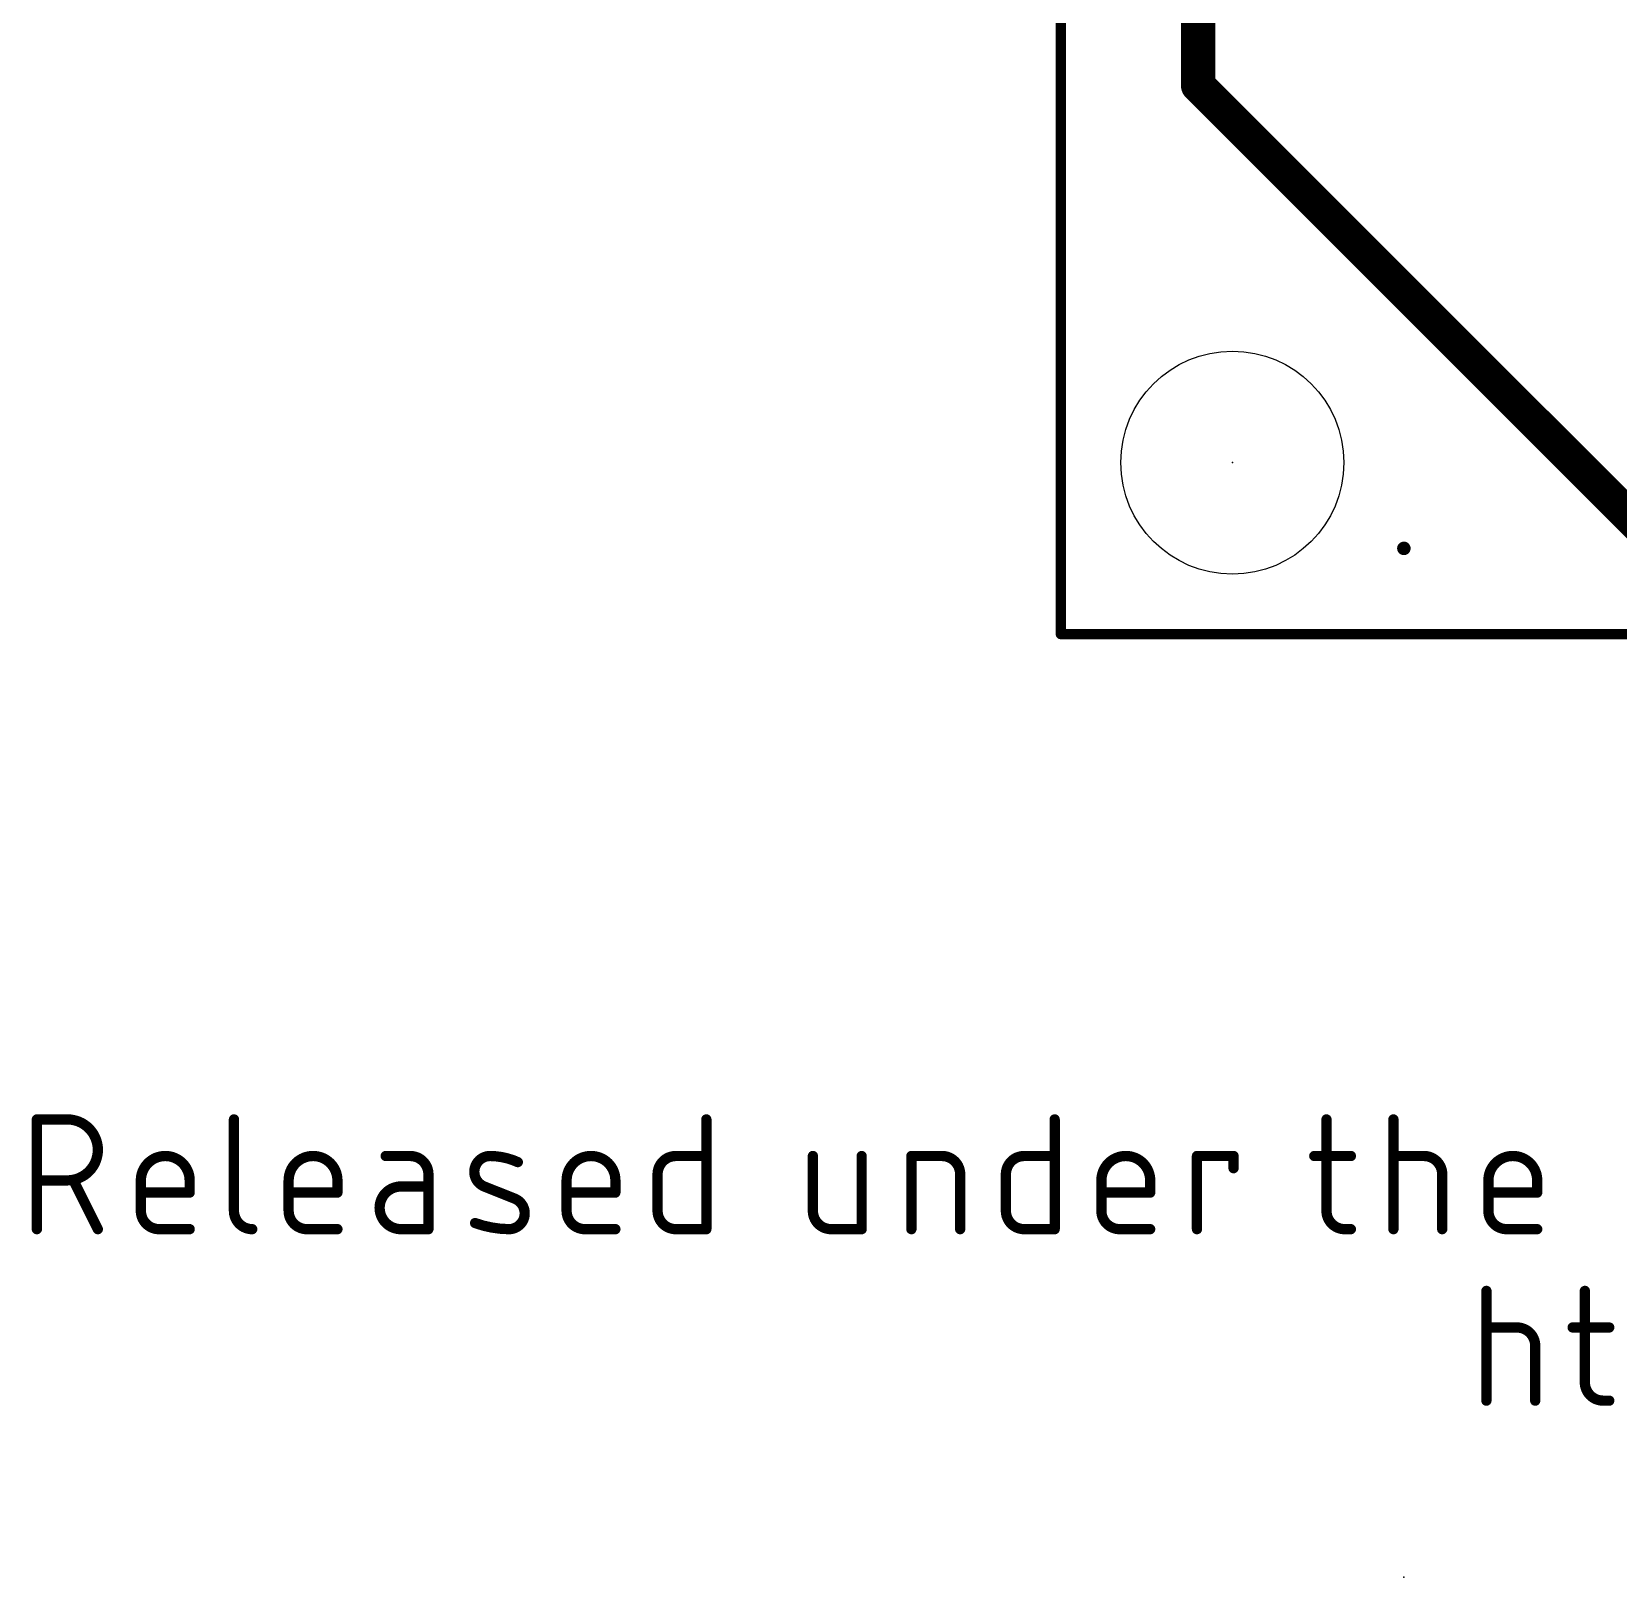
# Model space of a CAD drawing. Extents: x -15.2 to 71.4, y -14.5 to 36.9.
# Drawn here: x -15.24 to 8.25, y -13.97 to 8.92 of the extents above; entities that cross this region are included whole.
import ezdxf

# ---------------------------------------------------------------- set-up
doc = ezdxf.new("R2010")
doc.units = 0
for name, color, linetype in [('1', 12, 'CONTINUOUS'), ('16', 132, 'CONTINUOUS'), ('20', 31, 'CONTINUOUS'), ('23', 53, 'CONTINUOUS'), ('51', 53, 'CONTINUOUS')]:
    doc.layers.add(name, color=color, linetype=linetype)

# ---------------------------------------------------------------- blocks, each defined once
blk = doc.blocks.new('PIE')
at = {"const_width": 0.5}
blk.add_lwpolyline([(0, -0.25, 1), (0, 0.25, 1), (0, -0.25)], format="xyb", dxfattribs=at)

msp = doc.modelspace()

# ---------------------------------------------------------------- linework, layer by layer
at = {"layer": '1'}
for points, const_width in [([(0, 0), (0, 34.29)], 0.1524), ([(2.032, 8.128), (2.032, 9.906)], 0.508), ([(9.398, 0.762), (2.032, 8.128)], 0.508), ([(54.61, 0), (0, 0)], 0.1524)]:
    msp.add_lwpolyline(points, dxfattribs=dict(at, const_width=const_width))
for points, const_width in [([(2.1218, 8.2178, 1), (1.9422, 8.0382)], 0.254), ([(1.905, 8.128, 1), (2.159, 8.128)], 0.254), ([(0, 0.0381, 1), (0, -0.0381)], 0.0762), ([(-0.0381, 0, 1), (0.0381, 0)], 0.0762)]:
    msp.add_lwpolyline(points, format="xyb", dxfattribs=dict(at, const_width=const_width))
at = {"layer": '16', "const_width": 0.1524}
for points in [[(0, 0), (0, 34.29)], [(54.61, 0), (0, 0)]]:
    msp.add_lwpolyline(points, dxfattribs=at)
at = {"layer": '16', "const_width": 0.0762}
for points in [[(0, 0.0381, 1), (0, -0.0381)], [(-0.0381, 0, 1), (0.0381, 0)]]:
    msp.add_lwpolyline(points, format="xyb", dxfattribs=at)
at = {"layer": '20', "const_width": 0.1524}
for points in [[(0, 0), (0, 34.29)], [(0, 0), (54.61, 0)]]:
    msp.add_lwpolyline(points, dxfattribs=at)
at = {"layer": '20', "const_width": 0.0762}
for points in [[(0, 0.0381, 1), (0, -0.0381)], [(-0.0381, 0, 1), (0.0381, 0)]]:
    msp.add_lwpolyline(points, format="xyb", dxfattribs=at)
at = {"layer": '20'}
msp.add_circle((2.54, 2.54), 1.651, dxfattribs=at)
at = {"layer": '23'}
for p in [(2.54, 2.54), (5.08, 1.27), (5.08, -13.97)]:
    msp.add_point(p, dxfattribs=at)
at = {"layer": '51', "const_width": 0.1524}
for points in [[(-15.1638, -8.8138), (-15.1638, -7.1882)], [(-15.1638, -7.1882), (-14.7122, -7.1882)], [(-12.2453, -7.1882), (-12.2453, -8.5429)], [(-5.2493, -7.1882), (-5.2493, -8.8138)], [(-0.091, -7.1882), (-0.091, -8.8138)], [(3.9341, -7.1882), (3.9341, -8.5429)], [(4.9253, -8.8138), (4.9253, -7.1882)], [(-9.6364, -7.7301), (-9.9977, -7.7301)], [(-5.7008, -7.7301), (-5.2493, -7.7301)], [(-3.6719, -7.7301), (-3.6719, -8.5429)], [(-2.9494, -8.8138), (-2.9494, -7.7301)], [(-2.2129, -8.8138), (-2.2129, -7.7301)], [(-2.2129, -7.7301), (-1.7614, -7.7301)], [(-0.5425, -7.7301), (-0.091, -7.7301)], [(2.016, -8.8138), (2.016, -7.7301)], [(2.016, -7.7301), (2.5578, -7.7301)], [(2.5578, -7.7301), (2.5578, -7.9107)], [(3.7535, -7.7301), (4.2954, -7.7301)], [(4.9253, -7.7301), (5.3769, -7.7301)], [(-9.3655, -8.8138), (-9.3655, -8.001)], [(-5.9718, -8.5429), (-5.9718, -8.001)], [(-1.4905, -8.001), (-1.4905, -8.8138)], [(-0.8135, -8.5429), (-0.8135, -8.001)], [(5.6478, -8.001), (5.6478, -8.8138)], [(-14.7122, -8.0913), (-15.1638, -8.0913)], [(-14.2607, -8.8138), (-14.6219, -8.0913)], [(-13.6237, -8.5429), (-13.6237, -8.0913)], [(-12.9012, -8.2719), (-13.6237, -8.2719)], [(-12.9012, -8.0913), (-12.9012, -8.2719)], [(-11.4354, -8.5429), (-11.4354, -8.0913)], [(-10.7129, -8.2719), (-11.4354, -8.2719)], [(-10.7129, -8.0913), (-10.7129, -8.2719)], [(-9.3655, -8.1816), (-9.7719, -8.1816)], [(-8.0868, -8.3622), (-8.5384, -8.1816)], [(-7.3191, -8.5429), (-7.3191, -8.0913)], [(-6.5967, -8.2719), (-7.3191, -8.2719)], [(-6.5967, -8.0913), (-6.5967, -8.2719)], [(0.6007, -8.5429), (0.6007, -8.0913)], [(1.3232, -8.2719), (0.6007, -8.2719)], [(1.3232, -8.0913), (1.3232, -8.2719)], [(6.3321, -8.5429), (6.3321, -8.0913)], [(7.0546, -8.2719), (6.3321, -8.2719)], [(7.0546, -8.0913), (7.0546, -8.2719)], [(-12.9012, -8.8138), (-13.3528, -8.8138)], [(-10.7129, -8.8138), (-11.1644, -8.8138)], [(-9.7719, -8.8138), (-9.3655, -8.8138)], [(-6.5967, -8.8138), (-7.0482, -8.8138)], [(-5.2493, -8.8138), (-5.7008, -8.8138)], [(-3.4009, -8.8138), (-2.9494, -8.8138)], [(-0.091, -8.8138), (-0.5425, -8.8138)], [(1.3232, -8.8138), (0.8716, -8.8138)], [(4.2051, -8.8138), (4.2954, -8.8138)], [(7.0546, -8.8138), (6.603, -8.8138)], [(6.3025, -11.3538), (6.3025, -9.7282)], [(7.7602, -9.7282), (7.7602, -11.0829)], [(6.3025, -10.2701), (6.754, -10.2701)], [(7.5796, -10.2701), (8.1214, -10.2701)], [(7.025, -10.541), (7.025, -11.3538)], [(8.0311, -11.3538), (8.1214, -11.3538)]]:
    msp.add_lwpolyline(points, dxfattribs=at)
at = {"layer": '51'}
for points, const_width in [([(-15.1257, -7.1882, 1), (-15.2019, -7.1882)], 0.0762), ([(-15.1638, -7.1501, 1), (-15.1638, -7.2263)], 0.0762), ([(-14.7122, -8.0913, 1), (-14.7122, -7.1882)], 0.1524), ([(-14.7122, -7.1501, 1), (-14.7122, -7.2263)], 0.0762), ([(-14.7122, -7.2263, 1), (-14.7122, -7.1501)], 0.0762), ([(-12.2072, -7.1882, 1), (-12.2834, -7.1882)], 0.0762), ([(-5.2112, -7.1882, 1), (-5.2874, -7.1882)], 0.0762), ([(-0.0529, -7.1882, 1), (-0.1291, -7.1882)], 0.0762), ([(3.9722, -7.1882, 1), (3.896, -7.1882)], 0.0762), ([(4.9634, -7.1882, 1), (4.8872, -7.1882)], 0.0762), ([(-12.9012, -8.0913, 1), (-13.6237, -8.0913)], 0.1524), ([(-10.7129, -8.0913, 1), (-11.4354, -8.0913)], 0.1524), ([(-9.9977, -7.692, 1), (-9.9977, -7.7682)], 0.0762), ([(-9.3655, -8.001, 0.4142), (-9.6364, -7.7301)], 0.1524), ([(-9.6364, -7.692, 1), (-9.6364, -7.7682)], 0.0762), ([(-9.6364, -7.7682, 1), (-9.6364, -7.692)], 0.0762), ([(-8.4481, -7.7301, 0.8318), (-8.5384, -8.1816)], 0.1524), ([(-8.0417, -7.8204, 0.1026), (-8.4481, -7.7301)], 0.1524), ([(-8.4475, -7.692, 1), (-8.4486, -7.7682)], 0.0762), ([(-8.4486, -7.7682, 1), (-8.4475, -7.692)], 0.0762), ([(-8.0573, -7.8551, 1), (-8.026, -7.7856)], 0.0762), ([(-6.5967, -8.0913, 1), (-7.3191, -8.0913)], 0.1524), ([(-5.7008, -7.7301, 0.4142), (-5.9718, -8.001)], 0.1524), ([(-5.7008, -7.692, 1), (-5.7008, -7.7682)], 0.0762), ([(-5.7008, -7.7682, 1), (-5.7008, -7.692)], 0.0762), ([(-5.2493, -7.7682, 1), (-5.2493, -7.692)], 0.0762), ([(-3.6338, -7.7301, 1), (-3.71, -7.7301)], 0.0762), ([(-2.9113, -7.7301, 1), (-2.9875, -7.7301)], 0.0762), ([(-2.1748, -7.7301, 1), (-2.251, -7.7301)], 0.0762), ([(-2.2129, -7.692, 1), (-2.2129, -7.7682)], 0.0762), ([(-1.4905, -8.001, 0.4142), (-1.7614, -7.7301)], 0.1524), ([(-1.7614, -7.692, 1), (-1.7614, -7.7682)], 0.0762), ([(-1.7614, -7.7682, 1), (-1.7614, -7.692)], 0.0762), ([(-0.5425, -7.7301, 0.4142), (-0.8135, -8.001)], 0.1524), ([(-0.5425, -7.692, 1), (-0.5425, -7.7682)], 0.0762), ([(-0.5425, -7.7682, 1), (-0.5425, -7.692)], 0.0762), ([(-0.091, -7.7682, 1), (-0.091, -7.692)], 0.0762), ([(1.3232, -8.0913, 1), (0.6007, -8.0913)], 0.1524), ([(2.0541, -7.7301, 1), (1.9779, -7.7301)], 0.0762), ([(2.016, -7.692, 1), (2.016, -7.7682)], 0.0762), ([(2.5959, -7.7301, 1), (2.5197, -7.7301)], 0.0762), ([(2.5578, -7.7682, 1), (2.5578, -7.692)], 0.0762), ([(3.7535, -7.692, 1), (3.7535, -7.7682)], 0.0762), ([(4.2954, -7.7682, 1), (4.2954, -7.692)], 0.0762), ([(4.9253, -7.692, 1), (4.9253, -7.7682)], 0.0762), ([(5.6478, -8.001, 0.4142), (5.3769, -7.7301)], 0.1524), ([(5.3769, -7.692, 1), (5.3769, -7.7682)], 0.0762), ([(5.3769, -7.7682, 1), (5.3769, -7.692)], 0.0762), ([(7.0546, -8.0913, 1), (6.3321, -8.0913)], 0.1524), ([(-9.3274, -8.001, 1), (-9.4036, -8.001)], 0.0762), ([(-9.4036, -8.001, 1), (-9.3274, -8.001)], 0.0762), ([(-5.9337, -8.001, 1), (-6.0099, -8.001)], 0.0762), ([(-6.0099, -8.001, 1), (-5.9337, -8.001)], 0.0762), ([(-1.4524, -8.001, 1), (-1.5286, -8.001)], 0.0762), ([(-1.5286, -8.001, 1), (-1.4524, -8.001)], 0.0762), ([(-0.7754, -8.001, 1), (-0.8516, -8.001)], 0.0762), ([(-0.8516, -8.001, 1), (-0.7754, -8.001)], 0.0762), ([(2.5197, -7.9107, 1), (2.5959, -7.9107)], 0.0762), ([(5.6859, -8.001, 1), (5.6097, -8.001)], 0.0762), ([(5.6097, -8.001, 1), (5.6859, -8.001)], 0.0762), ([(-15.1638, -8.0532, 1), (-15.1638, -8.1294)], 0.0762), ([(-14.7122, -8.0532, 1), (-14.7122, -8.1294)], 0.0762), ([(-14.7122, -8.1294, 1), (-14.7122, -8.0532)], 0.0762), ([(-14.5879, -8.0743, 1), (-14.656, -8.1084)], 0.0762), ([(-13.5856, -8.0913, 1), (-13.6618, -8.0913)], 0.0762), ([(-13.6618, -8.0913, 1), (-13.5856, -8.0913)], 0.0762), ([(-13.6237, -8.2338, 1), (-13.6237, -8.31)], 0.0762), ([(-12.8631, -8.0913, 1), (-12.9393, -8.0913)], 0.0762), ([(-12.9393, -8.0913, 1), (-12.8631, -8.0913)], 0.0762), ([(-12.9012, -8.31, 1), (-12.9012, -8.2338)], 0.0762), ([(-11.3973, -8.0913, 1), (-11.4735, -8.0913)], 0.0762), ([(-11.4735, -8.0913, 1), (-11.3973, -8.0913)], 0.0762), ([(-11.4354, -8.2338, 1), (-11.4354, -8.31)], 0.0762), ([(-10.6748, -8.0913, 1), (-10.751, -8.0913)], 0.0762), ([(-10.751, -8.0913, 1), (-10.6748, -8.0913)], 0.0762), ([(-10.7129, -8.31, 1), (-10.7129, -8.2338)], 0.0762), ([(-9.7719, -8.1816, 1), (-9.7719, -8.8138)], 0.1524), ([(-9.7719, -8.1435, 1), (-9.7719, -8.2197)], 0.0762), ([(-9.7719, -8.2197, 1), (-9.7719, -8.1435)], 0.0762), ([(-9.3655, -8.2197, 1), (-9.3655, -8.1435)], 0.0762), ([(-8.5242, -8.1463, 1), (-8.5525, -8.217)], 0.0762), ([(-8.5525, -8.217, 1), (-8.5242, -8.1462)], 0.0762), ([(-7.281, -8.0913, 1), (-7.3572, -8.0913)], 0.0762), ([(-7.3572, -8.0913, 1), (-7.281, -8.0913)], 0.0762), ([(-7.3191, -8.2338, 1), (-7.3191, -8.31)], 0.0762), ([(-6.5586, -8.0913, 1), (-6.6348, -8.0913)], 0.0762), ([(-6.6348, -8.0913, 1), (-6.5586, -8.0913)], 0.0762), ([(-6.5967, -8.31, 1), (-6.5967, -8.2338)], 0.0762), ([(0.6388, -8.0913, 1), (0.5626, -8.0913)], 0.0762), ([(0.5626, -8.0913, 1), (0.6388, -8.0913)], 0.0762), ([(0.6007, -8.2338, 1), (0.6007, -8.31)], 0.0762), ([(1.3613, -8.0913, 1), (1.2851, -8.0913)], 0.0762), ([(1.2851, -8.0913, 1), (1.3613, -8.0913)], 0.0762), ([(1.3232, -8.31, 1), (1.3232, -8.2338)], 0.0762), ([(6.3702, -8.0913, 1), (6.294, -8.0913)], 0.0762), ([(6.294, -8.0913, 1), (6.3702, -8.0913)], 0.0762), ([(6.3321, -8.2338, 1), (6.3321, -8.31)], 0.0762), ([(7.0927, -8.0913, 1), (7.0165, -8.0913)], 0.0762), ([(7.0165, -8.0913, 1), (7.0927, -8.0913)], 0.0762), ([(7.0546, -8.31, 1), (7.0546, -8.2338)], 0.0762), ([(-12.9393, -8.2719, 1), (-12.8631, -8.2719)], 0.0762), ([(-10.751, -8.2719, 1), (-10.6748, -8.2719)], 0.0762), ([(-8.1771, -8.8138, 0.8318), (-8.0868, -8.3622)], 0.1524), ([(-8.0727, -8.3269, 1), (-8.101, -8.3976)], 0.0762), ([(-8.101, -8.3976, 1), (-8.0727, -8.3269)], 0.0762), ([(-6.6348, -8.2719, 1), (-6.5586, -8.2719)], 0.0762), ([(1.2851, -8.2719, 1), (1.3613, -8.2719)], 0.0762), ([(7.0165, -8.2719, 1), (7.0927, -8.2719)], 0.0762), ([(-13.6237, -8.5429, 0.4142), (-13.3528, -8.8138)], 0.1524), ([(-13.5856, -8.5429, 1), (-13.6618, -8.5429)], 0.0762), ([(-13.6618, -8.5429, 1), (-13.5856, -8.5429)], 0.0762), ([(-12.2453, -8.5429, 0.4142), (-11.9744, -8.8138)], 0.1524), ([(-12.2072, -8.5429, 1), (-12.2834, -8.5429)], 0.0762), ([(-12.2834, -8.5429, 1), (-12.2072, -8.5429)], 0.0762), ([(-11.4354, -8.5429, 0.4142), (-11.1644, -8.8138)], 0.1524), ([(-11.3973, -8.5429, 1), (-11.4735, -8.5429)], 0.0762), ([(-11.4735, -8.5429, 1), (-11.3973, -8.5429)], 0.0762), ([(-8.6609, -8.6876, 1), (-8.6867, -8.7593)], 0.0762), ([(-8.6738, -8.7235, 0.083), (-8.1771, -8.8138)], 0.1524), ([(-7.3191, -8.5429, 0.4142), (-7.0482, -8.8138)], 0.1524), ([(-7.281, -8.5429, 1), (-7.3572, -8.5429)], 0.0762), ([(-7.3572, -8.5429, 1), (-7.281, -8.5429)], 0.0762), ([(-5.9718, -8.5429, 0.4142), (-5.7008, -8.8138)], 0.1524), ([(-5.9337, -8.5429, 1), (-6.0099, -8.5429)], 0.0762), ([(-6.0099, -8.5429, 1), (-5.9337, -8.5429)], 0.0762), ([(-3.6719, -8.5429, 0.4142), (-3.4009, -8.8138)], 0.1524), ([(-3.6338, -8.5429, 1), (-3.71, -8.5429)], 0.0762), ([(-3.71, -8.5429, 1), (-3.6338, -8.5429)], 0.0762), ([(-0.8135, -8.5429, 0.4142), (-0.5425, -8.8138)], 0.1524), ([(-0.7754, -8.5429, 1), (-0.8516, -8.5429)], 0.0762), ([(-0.8516, -8.5429, 1), (-0.7754, -8.5429)], 0.0762), ([(0.6007, -8.5429, 0.4142), (0.8716, -8.8138)], 0.1524), ([(0.6388, -8.5429, 1), (0.5626, -8.5429)], 0.0762), ([(0.5626, -8.5429, 1), (0.6388, -8.5429)], 0.0762), ([(3.9341, -8.5429, 0.4142), (4.2051, -8.8138)], 0.1524), ([(3.9722, -8.5429, 1), (3.896, -8.5429)], 0.0762), ([(3.896, -8.5429, 1), (3.9722, -8.5429)], 0.0762), ([(6.3321, -8.5429, 0.4142), (6.603, -8.8138)], 0.1524), ([(6.3702, -8.5429, 1), (6.294, -8.5429)], 0.0762), ([(6.294, -8.5429, 1), (6.3702, -8.5429)], 0.0762), ([(-15.2019, -8.8138, 1), (-15.1257, -8.8138)], 0.0762), ([(-14.2948, -8.8308, 1), (-14.2266, -8.7968)], 0.0762), ([(-13.3528, -8.7757, 1), (-13.3528, -8.8519)], 0.0762), ([(-13.3528, -8.8519, 1), (-13.3528, -8.7757)], 0.0762), ([(-12.9012, -8.8519, 1), (-12.9012, -8.7757)], 0.0762), ([(-11.9744, -8.8519, 1), (-11.9744, -8.7757)], 0.0762), ([(-11.1644, -8.7757, 1), (-11.1644, -8.8519)], 0.0762), ([(-11.1644, -8.8519, 1), (-11.1644, -8.7757)], 0.0762), ([(-10.7129, -8.8519, 1), (-10.7129, -8.7757)], 0.0762), ([(-9.7719, -8.7757, 1), (-9.7719, -8.8519)], 0.0762), ([(-9.7719, -8.8519, 1), (-9.7719, -8.7757)], 0.0762), ([(-9.4036, -8.8138, 1), (-9.3274, -8.8138)], 0.0762), ([(-9.3655, -8.8519, 1), (-9.3655, -8.7757)], 0.0762), ([(-8.1766, -8.7757, 1), (-8.1777, -8.8519)], 0.0762), ([(-8.1777, -8.8519, 1), (-8.1766, -8.7757)], 0.0762), ([(-7.0482, -8.7757, 1), (-7.0482, -8.8519)], 0.0762), ([(-7.0482, -8.8519, 1), (-7.0482, -8.7757)], 0.0762), ([(-6.5967, -8.8519, 1), (-6.5967, -8.7757)], 0.0762), ([(-5.7008, -8.7757, 1), (-5.7008, -8.8519)], 0.0762), ([(-5.7008, -8.8519, 1), (-5.7008, -8.7757)], 0.0762), ([(-5.2874, -8.8138, 1), (-5.2112, -8.8138)], 0.0762), ([(-5.2493, -8.8519, 1), (-5.2493, -8.7757)], 0.0762), ([(-3.4009, -8.7757, 1), (-3.4009, -8.8519)], 0.0762), ([(-3.4009, -8.8519, 1), (-3.4009, -8.7757)], 0.0762), ([(-2.9875, -8.8138, 1), (-2.9113, -8.8138)], 0.0762), ([(-2.9494, -8.8519, 1), (-2.9494, -8.7757)], 0.0762), ([(-2.251, -8.8138, 1), (-2.1748, -8.8138)], 0.0762), ([(-1.5286, -8.8138, 1), (-1.4524, -8.8138)], 0.0762), ([(-0.5425, -8.7757, 1), (-0.5425, -8.8519)], 0.0762), ([(-0.5425, -8.8519, 1), (-0.5425, -8.7757)], 0.0762), ([(-0.1291, -8.8138, 1), (-0.0529, -8.8138)], 0.0762), ([(-0.091, -8.8519, 1), (-0.091, -8.7757)], 0.0762), ([(0.8716, -8.7757, 1), (0.8716, -8.8519)], 0.0762), ([(0.8716, -8.8519, 1), (0.8716, -8.7757)], 0.0762), ([(1.3232, -8.8519, 1), (1.3232, -8.7757)], 0.0762), ([(1.9779, -8.8138, 1), (2.0541, -8.8138)], 0.0762), ([(4.2051, -8.7757, 1), (4.2051, -8.8519)], 0.0762), ([(4.2051, -8.8519, 1), (4.2051, -8.7757)], 0.0762), ([(4.2954, -8.8519, 1), (4.2954, -8.7757)], 0.0762), ([(4.8872, -8.8138, 1), (4.9634, -8.8138)], 0.0762), ([(5.6097, -8.8138, 1), (5.6859, -8.8138)], 0.0762), ([(6.603, -8.7757, 1), (6.603, -8.8519)], 0.0762), ([(6.603, -8.8519, 1), (6.603, -8.7757)], 0.0762), ([(7.0546, -8.8519, 1), (7.0546, -8.7757)], 0.0762), ([(6.3406, -9.7282, 1), (6.2644, -9.7282)], 0.0762), ([(7.7983, -9.7282, 1), (7.7221, -9.7282)], 0.0762), ([(6.3025, -10.232, 1), (6.3025, -10.3082)], 0.0762), ([(7.025, -10.541, 0.4142), (6.754, -10.2701)], 0.1524), ([(6.754, -10.232, 1), (6.754, -10.3082)], 0.0762), ([(6.754, -10.3082, 1), (6.754, -10.232)], 0.0762), ([(7.5796, -10.232, 1), (7.5796, -10.3082)], 0.0762), ([(8.1214, -10.3082, 1), (8.1214, -10.232)], 0.0762), ([(7.0631, -10.541, 1), (6.9869, -10.541)], 0.0762), ([(6.9869, -10.541, 1), (7.0631, -10.541)], 0.0762), ([(7.7602, -11.0829, 0.4142), (8.0311, -11.3538)], 0.1524), ([(7.7983, -11.0829, 1), (7.7221, -11.0829)], 0.0762), ([(7.7221, -11.0829, 1), (7.7983, -11.0829)], 0.0762), ([(6.2644, -11.3538, 1), (6.3406, -11.3538)], 0.0762), ([(6.9869, -11.3538, 1), (7.0631, -11.3538)], 0.0762), ([(8.0311, -11.3157, 1), (8.0311, -11.3919)], 0.0762), ([(8.0311, -11.3919, 1), (8.0311, -11.3157)], 0.0762), ([(8.1214, -11.3919, 1), (8.1214, -11.3157)], 0.0762)]:
    msp.add_lwpolyline(points, format="xyb", dxfattribs=dict(at, const_width=const_width))

# ---------------------------------------------------------------- block references
at = {"layer": '1', "xscale": 0.2, "yscale": 0.2}
msp.add_blockref('PIE', (5.08, 1.27), dxfattribs=at)

doc.saveas('drawing.dxf')
